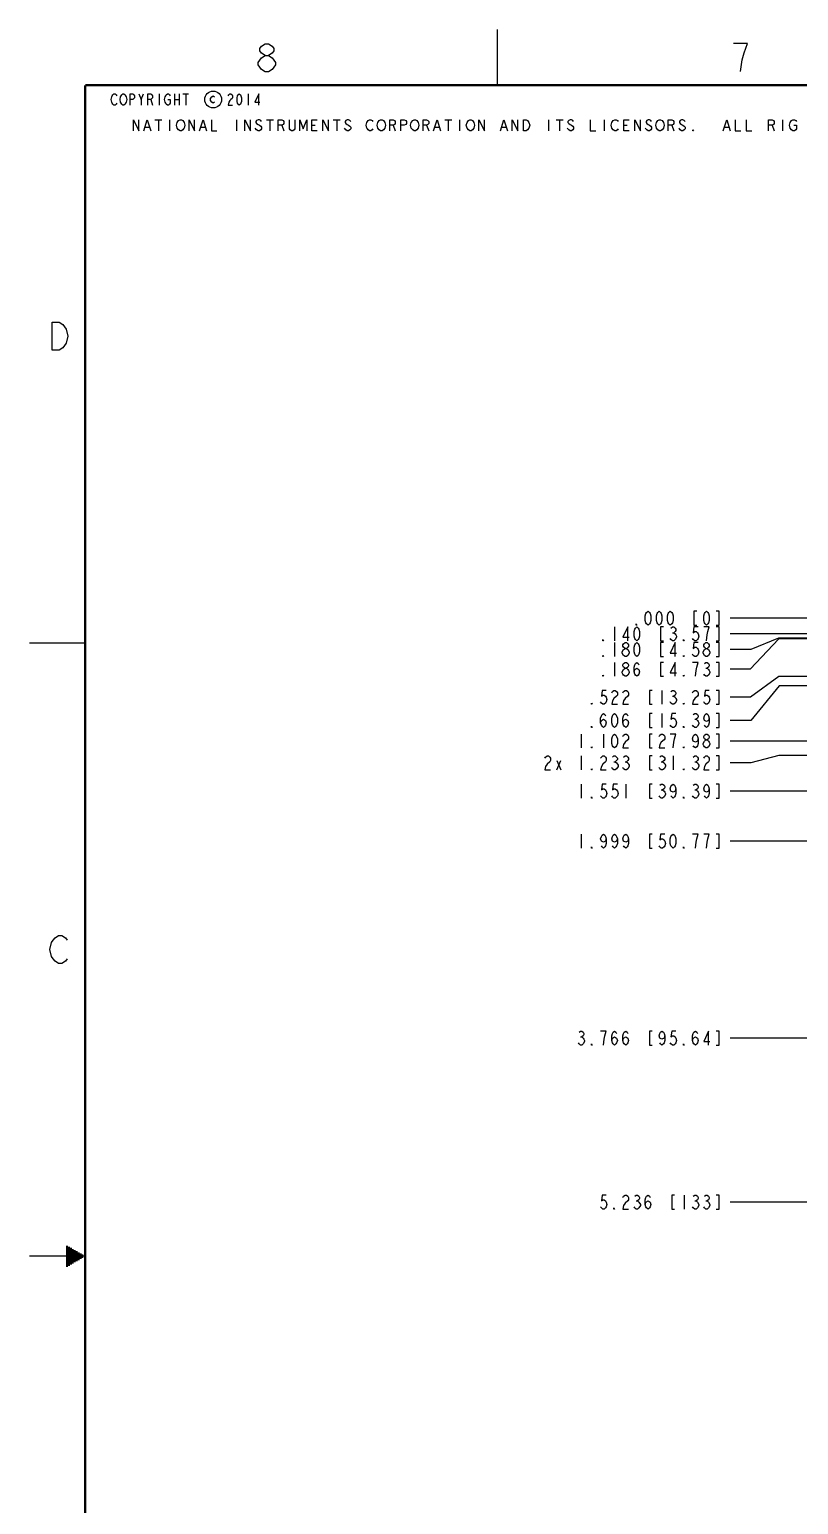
# Model space of a CAD drawing. Header units: inches. Extents: x 0 to 34, y 0 to 22.
# Drawn here: x 0 to 6.9, y 8.77 to 22 of the extents above; entities that cross this region are included whole.
import ezdxf

# ---------------------------------------------------------------- set-up
doc = ezdxf.new("R2010")
doc.units = ezdxf.units.IN
doc.header["$LTSCALE"] = 1.87
doc.header["$MEASUREMENT"] = 0
doc.layers.get('0').update_dxf_attribs({"linetype": 'CONTINUOUS'})
doc.layers.add('DIMENSIONS', color=7, linetype='CONTINUOUS')
doc.styles.get("Standard").update_dxf_attribs({"font": 'txt', "width": 0.8})
doc.dimstyles.new('DIMSTYLE_2', dxfattribs={"dimtxt": 0.125, "dimasz": 0.18, "dimexe": 0.18, "dimexo": 0.0625, "dimgap": 0.09, "dimtad": 0, "dimtih": 1, "dimtoh": 1, "dimdec": 3, "dimzin": 4, "dimdsep": 46, "dimtxsty": 'STANDARD', "dimblk": '_FILLED', "dimblk1": '_FILLED', "dimblk2": '_FILLED', "dimcen": 0.09, "dimadec": 0, "dimazin": 0, "dimtp": 0.001, "dimtm": 0.001, "dimtfac": 1, "dimtdec": 3, "dimtofl": 0, "dimtmove": 0, "dimatfit": 3, "dimldrblk": '_FILLED', "dimfxl": 1, "dimtolj": 1, "dimtzin": 4, "dimarcsym": 0})

# ---------------------------------------------------------------- blocks, each defined once
blk = doc.blocks.new('*D9')
at = {"layer": 'DIMENSIONS', "color": 2, "linetype": 'CONTINUOUS'}
for p, q in [((6.728, 16.115), (6.473, 15.804)), ((7.091, 16.115), (6.728, 16.115)), ((6.473, 15.804), (6.288, 15.804))]:
    blk.add_line(p, q, dxfattribs=at)
blk = doc.blocks.new('_FILLED')
at = {"color": 0, "linetype": 'BYBLOCK'}
blk.add_solid([(0, 0), (-1, 0.174), (-1, -0.174)], dxfattribs=at)
blk = doc.blocks.new('*D10')
at = {"layer": 'DIMENSIONS', "color": 2, "linetype": 'CONTINUOUS'}
blk.add_line((7.219, 16.721), (6.288, 16.721), dxfattribs=at)
blk = doc.blocks.new('*D11')
at = {"layer": 'DIMENSIONS', "color": 2, "linetype": 'CONTINUOUS'}
blk.add_line((7.091, 15.619), (6.288, 15.619), dxfattribs=at)
blk = doc.blocks.new('*D12')
at = {"layer": 'DIMENSIONS', "color": 2, "linetype": 'CONTINUOUS'}
blk.add_line((7.091, 15.17), (6.288, 15.17), dxfattribs=at)
blk = doc.blocks.new('*D13')
at = {"layer": 'DIMENSIONS', "color": 2, "linetype": 'CONTINUOUS'}
blk.add_line((7.091, 14.722), (6.288, 14.722), dxfattribs=at)
blk = doc.blocks.new('*D14')
at = {"layer": 'DIMENSIONS', "color": 2, "linetype": 'CONTINUOUS'}
blk.add_line((7.628, 11.484), (6.288, 11.484), dxfattribs=at)
blk = doc.blocks.new('*D16')
at = {"layer": 'DIMENSIONS', "color": 2, "linetype": 'CONTINUOUS'}
blk.add_line((8.786, 12.955), (6.288, 12.955), dxfattribs=at)
blk = doc.blocks.new('*D18')
at = {"layer": 'DIMENSIONS', "color": 2, "linetype": 'CONTINUOUS'}
blk.add_line((7.941, 16.58), (6.288, 16.58), dxfattribs=at)
blk = doc.blocks.new('*D19')
at = {"layer": 'DIMENSIONS', "color": 2, "linetype": 'CONTINUOUS'}
for p, q in [((6.722, 16.541), (6.473, 16.439)), ((8.628, 16.541), (6.722, 16.541)), ((6.473, 16.439), (6.288, 16.439))]:
    blk.add_line(p, q, dxfattribs=at)
blk = doc.blocks.new('*D20')
at = {"layer": 'DIMENSIONS', "color": 2, "linetype": 'CONTINUOUS'}
for p, q in [((6.725, 16.535), (6.468, 16.262)), ((9.612, 16.535), (6.725, 16.535)), ((6.468, 16.262), (6.288, 16.262))]:
    blk.add_line(p, q, dxfattribs=at)
blk = doc.blocks.new('*D21')
at = {"layer": 'DIMENSIONS', "color": 2, "linetype": 'CONTINUOUS'}
for p, q in [((6.725, 16.199), (6.471, 16.011)), ((9.612, 16.199), (6.725, 16.199)), ((6.471, 16.011), (6.288, 16.011))]:
    blk.add_line(p, q, dxfattribs=at)
blk = doc.blocks.new('*D38')
at = {"layer": 'DIMENSIONS', "color": 2, "linetype": 'CONTINUOUS'}
for p, q in [((6.725, 15.488), (6.473, 15.422)), ((8.819, 15.488), (6.725, 15.488)), ((6.473, 15.422), (6.288, 15.422))]:
    blk.add_line(p, q, dxfattribs=at)

msp = doc.modelspace()

# ---------------------------------------------------------------- linework, layer by layer
at = {"color": 2, "linetype": 'CONTINUOUS'}
for p, q in [((4.2, 21.5), (4.2, 22)), ((1.0025, 21.3719), (1.0225, 21.4219)), ((1.0875, 21.3719), (1.1025, 21.3219)), ((1.1625, 21.4219), (1.1625, 21.3219)), ((1.3025, 21.4219), (1.3025, 21.3219)), ((1.3025, 21.3719), (1.3425, 21.3719)), ((1.3425, 21.4219), (1.3425, 21.3219)), ((1.3775, 21.4219), (1.4275, 21.4219)), ((1.4025, 21.4219), (1.4025, 21.3219)), ((1.9625, 21.4219), (1.9625, 21.3219)), ((1.1259, 21.1911), (1.1884, 21.1911)), ((1.1571, 21.1911), (1.1571, 21.0911)), ((1.2571, 21.1911), (1.2571, 21.0911)), ((1.8571, 21.1911), (1.8571, 21.0911)), ((2.1259, 21.1911), (2.1884, 21.1911)), ((2.1571, 21.1911), (2.1571, 21.0911)), ((2.7259, 21.1911), (2.7884, 21.1911)), ((2.7571, 21.1911), (2.7571, 21.0911)), ((3.7259, 21.1911), (3.7884, 21.1911)), ((3.7571, 21.1911), (3.7571, 21.0911)), ((3.8571, 21.1911), (3.8571, 21.0911)), ((4.6571, 21.1911), (4.6571, 21.0911)), ((4.7259, 21.1911), (4.7884, 21.1911)), ((4.7571, 21.1911), (4.7571, 21.0911)), ((5.1571, 21.1911), (5.1571, 21.0911)), ((6.7571, 21.1911), (6.7571, 21.0911)), ((1.0384, 21.1245), (1.0759, 21.1245)), ((1.5384, 21.1245), (1.5759, 21.1245)), ((2.0384, 21.0995), (2.0259, 21.1161)), ((2.2634, 21.1411), (2.2821, 21.0911)), ((2.5321, 21.1411), (2.5634, 21.1411)), ((2.8384, 21.0995), (2.8259, 21.1161)), ((3.2634, 21.1411), (3.2821, 21.0911)), ((3.5634, 21.1411), (3.5821, 21.0911)), ((3.6384, 21.1245), (3.6759, 21.1245)), ((4.2384, 21.1245), (4.2759, 21.1245)), ((4.8384, 21.0995), (4.8259, 21.1161)), ((5.3321, 21.1411), (5.3634, 21.1411)), ((5.5384, 21.0995), (5.5259, 21.1161)), ((5.7634, 21.1411), (5.7821, 21.0911)), ((6.2384, 21.1245), (6.2759, 21.1245)), ((6.6634, 21.1411), (6.6821, 21.0911)), ((0, 16.5), (0.5, 16.5)), ((0.5, 11), (0, 11)), ((0.3303, 11.09), (0.3441, 11.09)), ((0.3303, 11.08), (0.3614, 11.08)), ((0.3303, 11.07), (0.3788, 11.07)), ((0.3303, 11.06), (0.3961, 11.06)), ((0.3303, 11.05), (0.4134, 11.05)), ((0.3303, 11.04), (0.4307, 11.04)), ((0.3303, 11.03), (0.448, 11.03)), ((0.3303, 11.02), (0.4654, 11.02)), ((0.3303, 11.01), (0.4827, 11.01)), ((0.3303, 10.99), (0.4827, 10.99)), ((0.3303, 10.98), (0.4654, 10.98)), ((0.3303, 10.97), (0.448, 10.97)), ((0.3303, 10.96), (0.4307, 10.96)), ((0.3303, 10.95), (0.4134, 10.95)), ((0.3303, 10.94), (0.3961, 10.94)), ((0.3303, 10.93), (0.3788, 10.93)), ((0.3303, 10.92), (0.3614, 10.92)), ((0.3303, 10.91), (0.3441, 10.91))]:
    msp.add_line(p, q, dxfattribs=at)
for points in [[(2.114, 21.7672), (2.0828, 21.788), (2.0671, 21.8088), (2.0671, 21.8297), (2.0828, 21.8505), (2.114, 21.8713), (2.1453, 21.8713), (2.1765, 21.8505), (2.1921, 21.8297), (2.1921, 21.8088), (2.1765, 21.788), (2.1453, 21.7672)], [(6.3806, 21.6243), (6.3963, 21.7285), (6.4119, 21.791), (6.4275, 21.8326), (6.4431, 21.8743), (6.3181, 21.8743)], [(2.0515, 21.7047), (2.0828, 21.7463), (2.114, 21.7672), (2.1453, 21.7672), (2.1765, 21.7463), (2.1921, 21.7255), (2.2078, 21.7047), (2.2078, 21.6838), (2.1921, 21.663), (2.1765, 21.6422), (2.1453, 21.6213), (2.114, 21.6213)], [(2.114, 21.6213), (2.0828, 21.6422), (2.0671, 21.663), (2.0515, 21.6838), (2.0515, 21.7047)], [(0.7825, 21.3385), (0.7775, 21.3302), (0.7675, 21.3219), (0.7575, 21.3219), (0.7475, 21.3302), (0.7425, 21.3385), (0.7375, 21.3469), (0.7325, 21.3719), (0.7375, 21.3969), (0.7425, 21.4052), (0.7475, 21.4135), (0.7575, 21.4219), (0.7675, 21.4219), (0.7775, 21.4135), (0.7825, 21.4052)], [(0.8625, 21.3385), (0.8575, 21.3302), (0.8475, 21.3219), (0.8375, 21.3219), (0.8275, 21.3302), (0.8225, 21.3385), (0.8175, 21.3469), (0.8125, 21.3719), (0.8175, 21.3969), (0.8225, 21.4052), (0.8275, 21.4135), (0.8375, 21.4219), (0.8475, 21.4219), (0.8575, 21.4135), (0.8625, 21.4052), (0.8675, 21.3969), (0.8725, 21.3719), (0.8675, 21.3469), (0.8625, 21.3385)], [(0.9025, 21.3219), (0.9025, 21.4219), (0.9275, 21.4219), (0.9375, 21.4135), (0.9425, 21.4052), (0.9425, 21.3885), (0.9375, 21.3802), (0.9275, 21.3719), (0.9025, 21.3719)], [(0.9825, 21.4219), (1.0025, 21.3719), (1.0025, 21.3219)], [(1.0625, 21.3219), (1.0625, 21.4219), (1.0875, 21.4219), (1.0975, 21.4135), (1.1025, 21.4052), (1.1025, 21.3885), (1.0975, 21.3802), (1.0875, 21.3719), (1.0625, 21.3719)], [(1.2425, 21.3719), (1.2625, 21.3719), (1.2625, 21.3385), (1.2575, 21.3302), (1.2475, 21.3219), (1.2375, 21.3219), (1.2275, 21.3302), (1.2225, 21.3385), (1.2175, 21.3469), (1.2125, 21.3719), (1.2175, 21.3969), (1.2225, 21.4052), (1.2275, 21.4135), (1.2375, 21.4219), (1.2475, 21.4219), (1.2575, 21.4135), (1.2625, 21.4052)], [(1.6615, 21.3472), (1.649, 21.3388), (1.6365, 21.3472), (1.624, 21.3638), (1.624, 21.3805), (1.6365, 21.3972), (1.649, 21.4055), (1.6615, 21.3972)], [(1.7825, 21.4052), (1.7875, 21.4135), (1.7975, 21.4219), (1.8075, 21.4219), (1.8175, 21.4135), (1.8225, 21.4052), (1.8225, 21.3885), (1.8175, 21.3802), (1.8075, 21.3719), (1.7975, 21.3635), (1.7875, 21.3469), (1.7825, 21.3219), (1.8225, 21.3219)], [(1.8825, 21.3219), (1.8725, 21.3302), (1.8675, 21.3385), (1.8625, 21.3552), (1.8625, 21.3885), (1.8675, 21.4052), (1.8725, 21.4135), (1.8825, 21.4219), (1.8925, 21.4135), (1.8975, 21.4052), (1.9025, 21.3885), (1.9025, 21.3552), (1.8975, 21.3385), (1.8925, 21.3302), (1.8825, 21.3219)], [(2.0575, 21.3219), (2.0575, 21.4219), (2.0225, 21.3469), (2.0675, 21.3469)], [(0.9321, 21.0911), (0.9321, 21.1911), (0.9821, 21.0911), (0.9821, 21.1911)], [(1.0259, 21.0911), (1.0571, 21.1911), (1.0884, 21.0911)], [(1.3384, 21.0995), (1.3259, 21.1161), (1.3196, 21.1411), (1.3259, 21.1661)], [(1.3259, 21.1661), (1.3384, 21.1828), (1.3509, 21.1911), (1.3634, 21.1911), (1.3759, 21.1828), (1.3821, 21.1745), (1.3884, 21.1661), (1.3946, 21.1411), (1.3884, 21.1161), (1.3821, 21.1078)], [(1.4321, 21.0911), (1.4321, 21.1911), (1.4821, 21.0911), (1.4821, 21.1911)], [(1.5259, 21.0911), (1.5571, 21.1911), (1.5884, 21.0911)], [(1.6321, 21.1911), (1.6321, 21.0911), (1.6821, 21.0911)], [(1.9321, 21.0911), (1.9321, 21.1911), (1.9821, 21.0911), (1.9821, 21.1911)], [(2.0821, 21.1745), (2.0759, 21.1828), (2.0634, 21.1911), (2.0509, 21.1911), (2.0384, 21.1828), (2.0321, 21.1745), (2.0321, 21.1661), (2.0384, 21.1578), (2.0509, 21.1495), (2.0634, 21.1411), (2.0759, 21.1328), (2.0821, 21.1245), (2.0821, 21.1078), (2.0759, 21.0995), (2.0634, 21.0911), (2.0509, 21.0911), (2.0384, 21.0995)], [(2.2321, 21.0911), (2.2321, 21.1911), (2.2634, 21.1911), (2.2759, 21.1828), (2.2821, 21.1745), (2.2821, 21.1578), (2.2759, 21.1495), (2.2634, 21.1411), (2.2321, 21.1411)], [(2.3821, 21.1911), (2.3821, 21.1078), (2.3759, 21.0995), (2.3634, 21.0911), (2.3509, 21.0911), (2.3384, 21.0995), (2.3321, 21.1078), (2.3321, 21.1911)], [(2.4259, 21.0911), (2.4259, 21.1911), (2.4571, 21.1078), (2.4884, 21.1911), (2.4884, 21.0911)], [(2.5821, 21.0911), (2.5321, 21.0911), (2.5321, 21.1911), (2.5821, 21.1911)], [(2.6321, 21.0911), (2.6321, 21.1911), (2.6821, 21.0911), (2.6821, 21.1911)], [(2.8821, 21.1745), (2.8759, 21.1828), (2.8634, 21.1911), (2.8509, 21.1911), (2.8384, 21.1828), (2.8321, 21.1745), (2.8321, 21.1661), (2.8384, 21.1578), (2.8509, 21.1495), (2.8634, 21.1411), (2.8759, 21.1328), (2.8821, 21.1245), (2.8821, 21.1078), (2.8759, 21.0995), (2.8634, 21.0911), (2.8509, 21.0911), (2.8384, 21.0995)], [(3.0821, 21.1078), (3.0759, 21.0995), (3.0634, 21.0911), (3.0509, 21.0911), (3.0384, 21.0995), (3.0321, 21.1078), (3.0259, 21.1161), (3.0196, 21.1411), (3.0259, 21.1661)], [(3.0259, 21.1661), (3.0384, 21.1828), (3.0509, 21.1911), (3.0634, 21.1911), (3.0759, 21.1828), (3.0821, 21.1745)], [(3.1384, 21.0995), (3.1259, 21.1161), (3.1196, 21.1411), (3.1259, 21.1661)], [(3.1259, 21.1661), (3.1384, 21.1828), (3.1509, 21.1911), (3.1634, 21.1911), (3.1759, 21.1828), (3.1821, 21.1745), (3.1884, 21.1661), (3.1946, 21.1411), (3.1884, 21.1161), (3.1759, 21.0995)], [(3.2321, 21.0911), (3.2321, 21.1911), (3.2634, 21.1911), (3.2759, 21.1828), (3.2821, 21.1745), (3.2821, 21.1578), (3.2759, 21.1495), (3.2634, 21.1411), (3.2321, 21.1411)], [(3.3321, 21.0911), (3.3321, 21.1911), (3.3634, 21.1911), (3.3759, 21.1828), (3.3821, 21.1745), (3.3821, 21.1578), (3.3759, 21.1495), (3.3634, 21.1411), (3.3321, 21.1411)], [(3.4384, 21.0995), (3.4259, 21.1161), (3.4196, 21.1411), (3.4259, 21.1661)], [(3.4259, 21.1661), (3.4384, 21.1828), (3.4509, 21.1911), (3.4634, 21.1911), (3.4759, 21.1828), (3.4821, 21.1745), (3.4884, 21.1661), (3.4946, 21.1411), (3.4884, 21.1161)], [(3.5321, 21.0911), (3.5321, 21.1911), (3.5634, 21.1911), (3.5759, 21.1828), (3.5821, 21.1745), (3.5821, 21.1578), (3.5759, 21.1495), (3.5634, 21.1411), (3.5321, 21.1411)], [(3.6259, 21.0911), (3.6571, 21.1911), (3.6884, 21.0911)], [(3.9384, 21.0995), (3.9259, 21.1161), (3.9196, 21.1411), (3.9259, 21.1661)], [(3.9259, 21.1661), (3.9384, 21.1828), (3.9509, 21.1911), (3.9634, 21.1911), (3.9759, 21.1828), (3.9821, 21.1745), (3.9884, 21.1661), (3.9946, 21.1411), (3.9884, 21.1161), (3.9759, 21.0995)], [(4.0321, 21.0911), (4.0321, 21.1911), (4.0821, 21.0911), (4.0821, 21.1911)], [(4.2259, 21.0911), (4.2571, 21.1911), (4.2884, 21.0911)], [(4.3321, 21.0911), (4.3321, 21.1911), (4.3821, 21.0911), (4.3821, 21.1911)], [(4.4821, 21.1161), (4.4696, 21.0995), (4.4571, 21.0911), (4.4321, 21.0911), (4.4321, 21.1911)], [(4.4321, 21.1911), (4.4571, 21.1911), (4.4696, 21.1828), (4.4759, 21.1745), (4.4821, 21.1661), (4.4884, 21.1411), (4.4821, 21.1161)], [(4.8821, 21.1745), (4.8759, 21.1828), (4.8634, 21.1911), (4.8509, 21.1911), (4.8384, 21.1828), (4.8321, 21.1745), (4.8321, 21.1661), (4.8384, 21.1578), (4.8509, 21.1495), (4.8634, 21.1411), (4.8759, 21.1328), (4.8821, 21.1245), (4.8821, 21.1078), (4.8759, 21.0995), (4.8634, 21.0911), (4.8509, 21.0911), (4.8384, 21.0995)], [(5.0321, 21.1911), (5.0321, 21.0911), (5.0821, 21.0911)], [(5.2384, 21.0995), (5.2259, 21.1161), (5.2196, 21.1411), (5.2259, 21.1661)], [(5.2259, 21.1661), (5.2384, 21.1828), (5.2509, 21.1911), (5.2634, 21.1911), (5.2759, 21.1828), (5.2821, 21.1745)], [(5.3821, 21.0911), (5.3321, 21.0911), (5.3321, 21.1911), (5.3821, 21.1911)], [(5.4321, 21.0911), (5.4321, 21.1911), (5.4821, 21.0911), (5.4821, 21.1911)], [(5.5821, 21.1745), (5.5759, 21.1828), (5.5634, 21.1911), (5.5509, 21.1911), (5.5384, 21.1828), (5.5321, 21.1745), (5.5321, 21.1661), (5.5384, 21.1578), (5.5509, 21.1495), (5.5634, 21.1411), (5.5759, 21.1328), (5.5821, 21.1245), (5.5821, 21.1078), (5.5759, 21.0995), (5.5634, 21.0911), (5.5509, 21.0911), (5.5384, 21.0995)], [(5.6384, 21.0995), (5.6259, 21.1161), (5.6196, 21.1411), (5.6259, 21.1661)], [(5.6259, 21.1661), (5.6384, 21.1828), (5.6509, 21.1911), (5.6634, 21.1911), (5.6759, 21.1828), (5.6821, 21.1745), (5.6884, 21.1661), (5.6946, 21.1411), (5.6884, 21.1161), (5.6759, 21.0995)], [(5.7321, 21.0911), (5.7321, 21.1911), (5.7634, 21.1911), (5.7759, 21.1828), (5.7821, 21.1745), (5.7821, 21.1578), (5.7759, 21.1495), (5.7634, 21.1411), (5.7321, 21.1411)], [(5.8821, 21.1745), (5.8759, 21.1828), (5.8634, 21.1911), (5.8509, 21.1911), (5.8384, 21.1828), (5.8321, 21.1745), (5.8321, 21.1661), (5.8384, 21.1578), (5.8509, 21.1495), (5.8634, 21.1411), (5.8759, 21.1328), (5.8821, 21.1245), (5.8821, 21.1078), (5.8759, 21.0995), (5.8634, 21.0911), (5.8509, 21.0911), (5.8384, 21.0995), (5.8321, 21.1078), (5.8259, 21.1161)], [(6.2259, 21.0911), (6.2571, 21.1911), (6.2884, 21.0911)], [(6.3321, 21.1911), (6.3321, 21.0911), (6.3821, 21.0911)], [(6.4321, 21.1911), (6.4321, 21.0911), (6.4821, 21.0911)], [(6.6321, 21.0911), (6.6321, 21.1911), (6.6634, 21.1911), (6.6759, 21.1828), (6.6821, 21.1745), (6.6821, 21.1578), (6.6759, 21.1495), (6.6634, 21.1411), (6.6321, 21.1411)], [(6.8384, 21.0995), (6.8259, 21.1161), (6.8196, 21.1411), (6.8259, 21.1661)], [(6.8259, 21.1661), (6.8384, 21.1828), (6.8509, 21.1911), (6.8634, 21.1911), (6.8759, 21.1828), (6.8821, 21.1745)], [(1.3821, 21.1078), (1.3759, 21.0995), (1.3634, 21.0911), (1.3509, 21.0911), (1.3384, 21.0995)], [(3.1759, 21.0995), (3.1634, 21.0911), (3.1509, 21.0911), (3.1384, 21.0995)], [(3.4884, 21.1161), (3.4759, 21.0995), (3.4634, 21.0911), (3.4509, 21.0911), (3.4384, 21.0995)], [(3.9759, 21.0995), (3.9634, 21.0911), (3.9509, 21.0911), (3.9384, 21.0995)], [(5.2821, 21.1078), (5.2759, 21.0995), (5.2634, 21.0911), (5.2509, 21.0911), (5.2384, 21.0995)], [(5.6759, 21.0995), (5.6634, 21.0911), (5.6509, 21.0911), (5.6384, 21.0995)], [(5.9571, 21.0911), (5.9509, 21.0911), (5.9509, 21.0995), (5.9571, 21.0911)], [(6.8571, 21.1411), (6.8821, 21.1411), (6.8821, 21.1078), (6.8759, 21.0995), (6.8634, 21.0911), (6.8509, 21.0911), (6.8384, 21.0995)], [(0.2987, 19.3542), (0.3299, 19.3125), (0.3456, 19.25), (0.3299, 19.1875), (0.3143, 19.1667), (0.2987, 19.1458), (0.2674, 19.125), (0.2049, 19.125), (0.2049, 19.375)], [(0.2049, 19.375), (0.2674, 19.375), (0.2987, 19.3542)], [(0.3383, 13.6663), (0.3227, 13.6455), (0.2915, 13.6246), (0.2602, 13.6246), (0.229, 13.6455), (0.2133, 13.6663), (0.1977, 13.6871), (0.1821, 13.7496), (0.1977, 13.8121), (0.2133, 13.833), (0.229, 13.8538), (0.2602, 13.8746), (0.2915, 13.8746), (0.3227, 13.8538), (0.3383, 13.833)]]:
    msp.add_lwpolyline(points, dxfattribs=at)
at = {"color": 7, "linetype": 'CONTINUOUS', "const_width": 0.02}
for points in [[(0.5, 21.5), (0.5, 0.5)], [(33.5, 21.5), (0.5, 21.5)]]:
    msp.add_lwpolyline(points, dxfattribs=at)
at = {"color": 2, "linetype": 'CONTINUOUS'}
msp.add_circle((1.6484, 21.3727), 0.0754, dxfattribs=at)
at = {"layer": 'DIMENSIONS', "color": 2, "linetype": 'CONTINUOUS'}
for p, q in [((5.2501, 16.6428), (5.2501, 16.5178)), ((5.7688, 16.5907), (5.7813, 16.5907)), ((5.2501, 16.5013), (5.2501, 16.3763)), ((5.2501, 16.3242), (5.2501, 16.1992)), ((5.3438, 16.3763), (5.3313, 16.3867)), ((6.0688, 16.3763), (6.0563, 16.3867)), ((6.0688, 16.2721), (6.0813, 16.2721)), ((5.6751, 16.0734), (5.6751, 15.9484)), ((5.7688, 16.0213), (5.7813, 16.0213)), ((5.6751, 15.8668), (5.6751, 15.7418)), ((5.9688, 15.8147), (5.9813, 15.8147)), ((4.9501, 15.6815), (4.9501, 15.5565)), ((5.1501, 15.6815), (5.1501, 15.5565)), ((4.9501, 15.4848), (4.9501, 15.3598)), ((5.7751, 15.4848), (5.7751, 15.3598)), ((4.7313, 15.3598), (4.7688, 15.4432)), ((4.7313, 15.4432), (4.7688, 15.3598)), ((5.2438, 15.4327), (5.2563, 15.4327)), ((5.3438, 15.4327), (5.3563, 15.4327)), ((5.6688, 15.4327), (5.6813, 15.4327)), ((5.9688, 15.4327), (5.9813, 15.4327)), ((4.9501, 15.2325), (4.9501, 15.1075)), ((5.3501, 15.2325), (5.3501, 15.1075)), ((5.6688, 15.1804), (5.6813, 15.1804)), ((5.9688, 15.1804), (5.9813, 15.1804)), ((4.9501, 14.7845), (4.9501, 14.6595)), ((4.9438, 12.9656), (4.9563, 12.9656)), ((5.8751, 11.5469), (5.8751, 11.4219)), ((5.4438, 11.4948), (5.4563, 11.4948)), ((5.9688, 11.4948), (5.9813, 11.4948)), ((6.0688, 11.4948), (6.0813, 11.4948))]:
    msp.add_line(p, q, dxfattribs=at)
for points in [[(5.4501, 16.6582), (5.4438, 16.6582), (5.4438, 16.6686), (5.4501, 16.6582)], [(5.5501, 16.6582), (5.5376, 16.6686), (5.5313, 16.679), (5.5251, 16.6998), (5.5251, 16.7415), (5.5313, 16.7623), (5.5376, 16.7728), (5.5501, 16.7832), (5.5626, 16.7728), (5.5688, 16.7623), (5.5751, 16.7415), (5.5751, 16.6998), (5.5688, 16.679), (5.5626, 16.6686), (5.5501, 16.6582)], [(5.6501, 16.6582), (5.6376, 16.6686), (5.6313, 16.679), (5.6251, 16.6998), (5.6251, 16.7415), (5.6313, 16.7623), (5.6376, 16.7728), (5.6501, 16.7832), (5.6626, 16.7728), (5.6688, 16.7623), (5.6751, 16.7415), (5.6751, 16.6998), (5.6688, 16.679), (5.6626, 16.6686), (5.6501, 16.6582)], [(5.7501, 16.6582), (5.7376, 16.6686), (5.7313, 16.679), (5.7251, 16.6998), (5.7251, 16.7415), (5.7313, 16.7623), (5.7376, 16.7728), (5.7501, 16.7832), (5.7626, 16.7728), (5.7688, 16.7623), (5.7751, 16.7415), (5.7751, 16.6998), (5.7688, 16.679), (5.7626, 16.6686), (5.7501, 16.6582)], [(5.9876, 16.7832), (5.9626, 16.7832), (5.9626, 16.6582), (5.9876, 16.6582)], [(6.0751, 16.6582), (6.0626, 16.6686), (6.0563, 16.679), (6.0501, 16.6998), (6.0501, 16.7415), (6.0563, 16.7623), (6.0626, 16.7728), (6.0751, 16.7832), (6.0876, 16.7728), (6.0938, 16.7623), (6.1001, 16.7415), (6.1001, 16.6998), (6.0938, 16.679), (6.0876, 16.6686), (6.0751, 16.6582)], [(6.1626, 16.6582), (6.1876, 16.6582), (6.1876, 16.7832), (6.1626, 16.7832)], [(5.3688, 16.5178), (5.3688, 16.6428), (5.3251, 16.549), (5.3813, 16.549)], [(5.4501, 16.5178), (5.4376, 16.5282), (5.4313, 16.5386), (5.4251, 16.5595), (5.4251, 16.6011), (5.4313, 16.6219), (5.4376, 16.6324), (5.4501, 16.6428), (5.4626, 16.6324), (5.4688, 16.6219), (5.4751, 16.6011), (5.4751, 16.5595), (5.4688, 16.5386), (5.4626, 16.5282), (5.4501, 16.5178)], [(5.6876, 16.6428), (5.6626, 16.6428), (5.6626, 16.5178), (5.6876, 16.5178)], [(5.7938, 16.5282), (5.7813, 16.5178), (5.7688, 16.5178), (5.7563, 16.5282), (5.7501, 16.5386)], [(5.7563, 16.6324), (5.7688, 16.6428), (5.7813, 16.6428), (5.7938, 16.6324), (5.8001, 16.6219), (5.8001, 16.6115), (5.7938, 16.6011), (5.7813, 16.5907), (5.7938, 16.5803), (5.8001, 16.5699), (5.8063, 16.5595), (5.8063, 16.549), (5.7938, 16.5282)], [(6.0001, 16.6428), (5.9626, 16.6428), (5.9563, 16.5907), (5.9688, 16.6011), (5.9813, 16.6011), (5.9938, 16.5907), (6.0001, 16.5803), (6.0063, 16.5595), (6.0001, 16.5386), (5.9938, 16.5282), (5.9813, 16.5178), (5.9688, 16.5178), (5.9563, 16.5282), (5.9501, 16.5386)], [(6.0751, 16.5178), (6.0813, 16.5699), (6.0876, 16.6011), (6.0938, 16.6219), (6.1001, 16.6428), (6.0501, 16.6428)], [(6.1626, 16.5178), (6.1876, 16.5178), (6.1876, 16.6428), (6.1626, 16.6428)], [(5.1501, 16.5178), (5.1438, 16.5178), (5.1438, 16.5282), (5.1501, 16.5178)], [(5.3188, 16.418), (5.3313, 16.4388), (5.3438, 16.4492), (5.3563, 16.4492), (5.3688, 16.4388)], [(5.3313, 16.3867), (5.3188, 16.4076), (5.3188, 16.418)], [(5.3438, 16.4492), (5.3313, 16.4596), (5.3251, 16.4701), (5.3251, 16.4805), (5.3313, 16.4909), (5.3438, 16.5013), (5.3563, 16.5013), (5.3688, 16.4909), (5.3751, 16.4805), (5.3751, 16.4701), (5.3688, 16.4596), (5.3563, 16.4492)], [(5.3813, 16.4076), (5.3688, 16.3867), (5.3563, 16.3763), (5.3438, 16.3763)], [(5.3688, 16.4388), (5.3813, 16.418), (5.3813, 16.4076)], [(5.4501, 16.3763), (5.4376, 16.3867), (5.4313, 16.3971), (5.4251, 16.418), (5.4251, 16.4596), (5.4313, 16.4805), (5.4376, 16.4909), (5.4501, 16.5013), (5.4626, 16.4909), (5.4688, 16.4805), (5.4751, 16.4596), (5.4751, 16.418), (5.4688, 16.3971), (5.4626, 16.3867), (5.4501, 16.3763)], [(5.6876, 16.5013), (5.6626, 16.5013), (5.6626, 16.3763), (5.6876, 16.3763)], [(5.7938, 16.3763), (5.7938, 16.5013), (5.7501, 16.4076), (5.8063, 16.4076)], [(5.8751, 16.5178), (5.8688, 16.5178), (5.8688, 16.5282), (5.8751, 16.5178)], [(6.0001, 16.5013), (5.9626, 16.5013), (5.9563, 16.4492), (5.9688, 16.4596), (5.9813, 16.4596), (5.9938, 16.4492), (6.0001, 16.4388), (6.0063, 16.418), (6.0001, 16.3971), (5.9938, 16.3867), (5.9813, 16.3763), (5.9688, 16.3763), (5.9563, 16.3867), (5.9501, 16.3971)], [(6.0438, 16.418), (6.0563, 16.4388), (6.0688, 16.4492), (6.0813, 16.4492), (6.0938, 16.4388)], [(6.0563, 16.3867), (6.0438, 16.4076), (6.0438, 16.418)], [(6.0688, 16.4492), (6.0563, 16.4596), (6.0501, 16.4701), (6.0501, 16.4805), (6.0563, 16.4909), (6.0688, 16.5013), (6.0813, 16.5013), (6.0938, 16.4909), (6.1001, 16.4805), (6.1001, 16.4701), (6.0938, 16.4596), (6.0813, 16.4492)], [(6.1063, 16.4076), (6.0938, 16.3867), (6.0813, 16.3763), (6.0688, 16.3763)], [(6.0938, 16.4388), (6.1063, 16.418), (6.1063, 16.4076)], [(6.1626, 16.3763), (6.1876, 16.3763), (6.1876, 16.5013), (6.1626, 16.5013)], [(5.1501, 16.3763), (5.1438, 16.3763), (5.1438, 16.3867), (5.1501, 16.3763)], [(5.3188, 16.2409), (5.3313, 16.2617), (5.3438, 16.2721), (5.3563, 16.2721), (5.3688, 16.2617), (5.3751, 16.2513), (5.3813, 16.2409), (5.3813, 16.2305), (5.3688, 16.2096)], [(5.3438, 16.2721), (5.3313, 16.2826), (5.3251, 16.293), (5.3251, 16.3034), (5.3313, 16.3138), (5.3438, 16.3242), (5.3563, 16.3242), (5.3688, 16.3138), (5.3751, 16.3034), (5.3751, 16.293), (5.3688, 16.2826), (5.3563, 16.2721)], [(5.4251, 16.2409), (5.4313, 16.2617), (5.4501, 16.2721), (5.4688, 16.2617), (5.4751, 16.2409), (5.4688, 16.2201), (5.4626, 16.2096), (5.4501, 16.1992), (5.4376, 16.2096), (5.4313, 16.2201), (5.4251, 16.2409), (5.4251, 16.2826), (5.4313, 16.3034), (5.4376, 16.3138), (5.4501, 16.3242), (5.4626, 16.3138), (5.4688, 16.3034)], [(5.6876, 16.3242), (5.6626, 16.3242), (5.6626, 16.1992), (5.6876, 16.1992)], [(5.7938, 16.1992), (5.7938, 16.3242), (5.7501, 16.2305), (5.8063, 16.2305)], [(5.8751, 16.3763), (5.8688, 16.3763), (5.8688, 16.3867), (5.8751, 16.3763)], [(5.9751, 16.1992), (5.9813, 16.2513), (5.9876, 16.2826), (5.9938, 16.3034), (6.0001, 16.3242), (5.9501, 16.3242)], [(6.0563, 16.3138), (6.0688, 16.3242), (6.0813, 16.3242), (6.0938, 16.3138), (6.1001, 16.3034), (6.1001, 16.293), (6.0938, 16.2826), (6.0813, 16.2721), (6.0938, 16.2617), (6.1001, 16.2513), (6.1063, 16.2409), (6.1063, 16.2305), (6.0938, 16.2096)], [(6.1626, 16.1992), (6.1876, 16.1992), (6.1876, 16.3242), (6.1626, 16.3242)], [(5.1501, 16.1992), (5.1438, 16.1992), (5.1438, 16.2096), (5.1501, 16.1992)], [(5.3438, 16.1992), (5.3313, 16.2096), (5.3251, 16.2201), (5.3188, 16.2305), (5.3188, 16.2409)], [(5.3688, 16.2096), (5.3563, 16.1992), (5.3438, 16.1992)], [(5.8751, 16.1992), (5.8688, 16.1992), (5.8688, 16.2096), (5.8751, 16.1992)], [(6.0938, 16.2096), (6.0813, 16.1992), (6.0688, 16.1992), (6.0563, 16.2096), (6.0501, 16.2201)], [(5.1751, 16.0734), (5.1376, 16.0734), (5.1313, 16.0213), (5.1438, 16.0317), (5.1563, 16.0317), (5.1688, 16.0213), (5.1751, 16.0109), (5.1813, 15.99), (5.1751, 15.9692), (5.1688, 15.9588), (5.1563, 15.9484), (5.1438, 15.9484), (5.1313, 15.9588), (5.1251, 15.9692)], [(5.2251, 16.0525), (5.2313, 16.0629), (5.2438, 16.0734), (5.2563, 16.0734), (5.2688, 16.0629), (5.2751, 16.0525), (5.2751, 16.0317), (5.2688, 16.0213)], [(5.2688, 16.0213), (5.2438, 16.0004), (5.2313, 15.9796), (5.2251, 15.9484), (5.2751, 15.9484)], [(5.3251, 16.0525), (5.3313, 16.0629), (5.3438, 16.0734), (5.3563, 16.0734), (5.3688, 16.0629), (5.3751, 16.0525), (5.3751, 16.0317), (5.3688, 16.0213)], [(5.3688, 16.0213), (5.3438, 16.0004), (5.3313, 15.9796), (5.3251, 15.9484), (5.3751, 15.9484)], [(5.5876, 16.0734), (5.5626, 16.0734), (5.5626, 15.9484), (5.5876, 15.9484)], [(5.7563, 16.0629), (5.7688, 16.0734), (5.7813, 16.0734), (5.7938, 16.0629), (5.8001, 16.0525), (5.8001, 16.0421), (5.7938, 16.0317), (5.7813, 16.0213), (5.7938, 16.0109), (5.8001, 16.0004), (5.8063, 15.99), (5.8063, 15.9796), (5.7938, 15.9588)], [(5.9501, 16.0525), (5.9563, 16.0629), (5.9688, 16.0734), (5.9813, 16.0734), (5.9938, 16.0629), (6.0001, 16.0525), (6.0001, 16.0317), (5.9938, 16.0213)], [(5.9938, 16.0213), (5.9688, 16.0004), (5.9563, 15.9796), (5.9501, 15.9484), (6.0001, 15.9484)], [(6.1001, 16.0734), (6.0626, 16.0734), (6.0563, 16.0213), (6.0688, 16.0317), (6.0813, 16.0317), (6.0938, 16.0213), (6.1001, 16.0109), (6.1063, 15.99), (6.1001, 15.9692), (6.0938, 15.9588), (6.0813, 15.9484), (6.0688, 15.9484), (6.0563, 15.9588), (6.0501, 15.9692)], [(6.1626, 15.9484), (6.1876, 15.9484), (6.1876, 16.0734), (6.1626, 16.0734)], [(5.0501, 15.9484), (5.0438, 15.9484), (5.0438, 15.9588), (5.0501, 15.9484)], [(5.7938, 15.9588), (5.7813, 15.9484), (5.7688, 15.9484), (5.7563, 15.9588), (5.7501, 15.9692)], [(5.8751, 15.9484), (5.8688, 15.9484), (5.8688, 15.9588), (5.8751, 15.9484)], [(5.0501, 15.7418), (5.0438, 15.7418), (5.0438, 15.7522), (5.0501, 15.7418)], [(5.1251, 15.7834), (5.1313, 15.8043), (5.1501, 15.8147), (5.1688, 15.8043), (5.1751, 15.7834), (5.1688, 15.7626), (5.1626, 15.7522), (5.1501, 15.7418), (5.1376, 15.7522), (5.1313, 15.7626), (5.1251, 15.7834), (5.1251, 15.8251), (5.1313, 15.8459), (5.1376, 15.8564), (5.1501, 15.8668), (5.1626, 15.8564), (5.1688, 15.8459)], [(5.2501, 15.7418), (5.2376, 15.7522), (5.2313, 15.7626), (5.2251, 15.7834), (5.2251, 15.8251), (5.2313, 15.8459), (5.2376, 15.8564), (5.2501, 15.8668), (5.2626, 15.8564), (5.2688, 15.8459), (5.2751, 15.8251), (5.2751, 15.7834), (5.2688, 15.7626), (5.2626, 15.7522), (5.2501, 15.7418)], [(5.3251, 15.7834), (5.3313, 15.8043), (5.3501, 15.8147), (5.3688, 15.8043), (5.3751, 15.7834), (5.3688, 15.7626), (5.3626, 15.7522), (5.3501, 15.7418), (5.3376, 15.7522), (5.3313, 15.7626), (5.3251, 15.7834), (5.3251, 15.8251), (5.3313, 15.8459), (5.3376, 15.8564), (5.3501, 15.8668), (5.3626, 15.8564), (5.3688, 15.8459)], [(5.5876, 15.8668), (5.5626, 15.8668), (5.5626, 15.7418), (5.5876, 15.7418)], [(5.8001, 15.8668), (5.7626, 15.8668), (5.7563, 15.8147), (5.7688, 15.8251), (5.7813, 15.8251), (5.7938, 15.8147), (5.8001, 15.8043), (5.8063, 15.7834), (5.8001, 15.7626), (5.7938, 15.7522), (5.7813, 15.7418), (5.7688, 15.7418), (5.7563, 15.7522), (5.7501, 15.7626)], [(5.8751, 15.7418), (5.8688, 15.7418), (5.8688, 15.7522), (5.8751, 15.7418)], [(6.0063, 15.773), (5.9938, 15.7522), (5.9813, 15.7418), (5.9688, 15.7418), (5.9563, 15.7522), (5.9501, 15.7626)], [(5.9563, 15.8564), (5.9688, 15.8668), (5.9813, 15.8668), (5.9938, 15.8564), (6.0001, 15.8459), (6.0001, 15.8355), (5.9938, 15.8251), (5.9813, 15.8147), (5.9938, 15.8043), (6.0001, 15.7939), (6.0063, 15.7834), (6.0063, 15.773)], [(6.1001, 15.8251), (6.0938, 15.8043), (6.0751, 15.7939), (6.0563, 15.8043), (6.0501, 15.8251), (6.0563, 15.8459), (6.0626, 15.8564), (6.0751, 15.8668), (6.0876, 15.8564), (6.0938, 15.8459), (6.1001, 15.8251), (6.1001, 15.7834), (6.0938, 15.7626), (6.0876, 15.7522), (6.0751, 15.7418), (6.0626, 15.7522), (6.0563, 15.7626)], [(6.1626, 15.7418), (6.1876, 15.7418), (6.1876, 15.8668), (6.1626, 15.8668)], [(5.2501, 15.5565), (5.2376, 15.5669), (5.2313, 15.5773), (5.2251, 15.5982), (5.2251, 15.6398), (5.2313, 15.6607), (5.2376, 15.6711), (5.2501, 15.6815), (5.2626, 15.6711), (5.2688, 15.6607), (5.2751, 15.6398), (5.2751, 15.5982), (5.2688, 15.5773), (5.2626, 15.5669), (5.2501, 15.5565)], [(5.3251, 15.6607), (5.3313, 15.6711), (5.3438, 15.6815), (5.3563, 15.6815), (5.3688, 15.6711), (5.3751, 15.6607), (5.3751, 15.6398), (5.3688, 15.6294)], [(5.3688, 15.6294), (5.3438, 15.6086), (5.3313, 15.5877), (5.3251, 15.5565), (5.3751, 15.5565)], [(5.5876, 15.6815), (5.5626, 15.6815), (5.5626, 15.5565), (5.5876, 15.5565)], [(5.6501, 15.6607), (5.6563, 15.6711), (5.6688, 15.6815), (5.6813, 15.6815), (5.6938, 15.6711), (5.7001, 15.6607), (5.7001, 15.6398), (5.6938, 15.6294)], [(5.6938, 15.6294), (5.6688, 15.6086), (5.6563, 15.5877), (5.6501, 15.5565), (5.7001, 15.5565)], [(5.7751, 15.5565), (5.7813, 15.6086), (5.7876, 15.6398), (5.7938, 15.6607), (5.8001, 15.6815), (5.7501, 15.6815)], [(6.0001, 15.6398), (5.9938, 15.619), (5.9751, 15.6086), (5.9563, 15.619), (5.9501, 15.6398), (5.9563, 15.6607), (5.9626, 15.6711), (5.9751, 15.6815), (5.9876, 15.6711), (5.9938, 15.6607), (6.0001, 15.6398), (6.0001, 15.5982), (5.9938, 15.5773), (5.9876, 15.5669), (5.9751, 15.5565), (5.9626, 15.5669), (5.9563, 15.5773)], [(6.0438, 15.5982), (6.0563, 15.619), (6.0688, 15.6294), (6.0813, 15.6294), (6.0938, 15.619), (6.1001, 15.6086), (6.1063, 15.5982), (6.1063, 15.5877), (6.0938, 15.5669)], [(6.0688, 15.6294), (6.0563, 15.6398), (6.0501, 15.6502), (6.0501, 15.6607), (6.0563, 15.6711), (6.0688, 15.6815), (6.0813, 15.6815), (6.0938, 15.6711), (6.1001, 15.6607), (6.1001, 15.6502), (6.0938, 15.6398), (6.0813, 15.6294)], [(6.1626, 15.5565), (6.1876, 15.5565), (6.1876, 15.6815), (6.1626, 15.6815)], [(4.6251, 15.464), (4.6313, 15.4744), (4.6438, 15.4848), (4.6563, 15.4848), (4.6688, 15.4744), (4.6751, 15.464), (4.6751, 15.4432), (4.6688, 15.4327), (4.6438, 15.4119)], [(5.0501, 15.5565), (5.0438, 15.5565), (5.0438, 15.5669), (5.0501, 15.5565)], [(5.1251, 15.464), (5.1313, 15.4744), (5.1438, 15.4848), (5.1563, 15.4848), (5.1688, 15.4744), (5.1751, 15.464), (5.1751, 15.4432), (5.1688, 15.4327)], [(5.2313, 15.4744), (5.2438, 15.4848), (5.2563, 15.4848), (5.2688, 15.4744), (5.2751, 15.464), (5.2751, 15.4536), (5.2688, 15.4432), (5.2563, 15.4327), (5.2688, 15.4223), (5.2751, 15.4119), (5.2813, 15.4015), (5.2813, 15.3911), (5.2688, 15.3702)], [(5.3313, 15.4744), (5.3438, 15.4848), (5.3563, 15.4848), (5.3688, 15.4744), (5.3751, 15.464), (5.3751, 15.4536), (5.3688, 15.4432), (5.3563, 15.4327), (5.3688, 15.4223), (5.3751, 15.4119), (5.3813, 15.4015), (5.3813, 15.3911), (5.3688, 15.3702)], [(5.5876, 15.4848), (5.5626, 15.4848), (5.5626, 15.3598), (5.5876, 15.3598)], [(5.6563, 15.4744), (5.6688, 15.4848), (5.6813, 15.4848), (5.6938, 15.4744), (5.7001, 15.464), (5.7001, 15.4536), (5.6938, 15.4432), (5.6813, 15.4327), (5.6938, 15.4223), (5.7001, 15.4119), (5.7063, 15.4015), (5.7063, 15.3911), (5.6938, 15.3702)], [(5.8751, 15.5565), (5.8688, 15.5565), (5.8688, 15.5669), (5.8751, 15.5565)], [(5.9563, 15.4744), (5.9688, 15.4848), (5.9813, 15.4848), (5.9938, 15.4744), (6.0001, 15.464), (6.0001, 15.4536), (5.9938, 15.4432), (5.9813, 15.4327), (5.9938, 15.4223), (6.0001, 15.4119), (6.0063, 15.4015), (6.0063, 15.3911), (5.9938, 15.3702)], [(6.0688, 15.5565), (6.0563, 15.5669), (6.0501, 15.5773), (6.0438, 15.5877), (6.0438, 15.5982)], [(6.0501, 15.464), (6.0563, 15.4744), (6.0688, 15.4848), (6.0813, 15.4848), (6.0938, 15.4744), (6.1001, 15.464), (6.1001, 15.4432), (6.0938, 15.4327)], [(6.0938, 15.5669), (6.0813, 15.5565), (6.0688, 15.5565)], [(6.1626, 15.3598), (6.1876, 15.3598), (6.1876, 15.4848), (6.1626, 15.4848)], [(4.6438, 15.4119), (4.6313, 15.3911), (4.6251, 15.3598), (4.6751, 15.3598)], [(5.0501, 15.3598), (5.0438, 15.3598), (5.0438, 15.3702), (5.0501, 15.3598)], [(5.1688, 15.4327), (5.1438, 15.4119), (5.1313, 15.3911), (5.1251, 15.3598), (5.1751, 15.3598)], [(5.2688, 15.3702), (5.2563, 15.3598), (5.2438, 15.3598), (5.2313, 15.3702), (5.2251, 15.3807)], [(5.3688, 15.3702), (5.3563, 15.3598), (5.3438, 15.3598), (5.3313, 15.3702), (5.3251, 15.3807)], [(5.6938, 15.3702), (5.6813, 15.3598), (5.6688, 15.3598), (5.6563, 15.3702), (5.6501, 15.3807)], [(5.8751, 15.3598), (5.8688, 15.3598), (5.8688, 15.3702), (5.8751, 15.3598)], [(5.9938, 15.3702), (5.9813, 15.3598), (5.9688, 15.3598), (5.9563, 15.3702), (5.9501, 15.3807)], [(6.0938, 15.4327), (6.0688, 15.4119), (6.0563, 15.3911), (6.0501, 15.3598), (6.1001, 15.3598)], [(5.1751, 15.2325), (5.1376, 15.2325), (5.1313, 15.1804), (5.1438, 15.1908), (5.1563, 15.1908), (5.1688, 15.1804), (5.1751, 15.17), (5.1813, 15.1492), (5.1751, 15.1283), (5.1688, 15.1179), (5.1563, 15.1075), (5.1438, 15.1075), (5.1313, 15.1179), (5.1251, 15.1283)], [(5.2751, 15.2325), (5.2376, 15.2325), (5.2313, 15.1804), (5.2438, 15.1908), (5.2563, 15.1908), (5.2688, 15.1804), (5.2751, 15.17), (5.2813, 15.1492), (5.2751, 15.1283), (5.2688, 15.1179), (5.2563, 15.1075), (5.2438, 15.1075), (5.2313, 15.1179), (5.2251, 15.1283)], [(5.5876, 15.2325), (5.5626, 15.2325), (5.5626, 15.1075), (5.5876, 15.1075)], [(5.6563, 15.2221), (5.6688, 15.2325), (5.6813, 15.2325), (5.6938, 15.2221), (5.7001, 15.2117), (5.7001, 15.2012), (5.6938, 15.1908), (5.6813, 15.1804), (5.6938, 15.17), (5.7001, 15.1596), (5.7063, 15.1492), (5.7063, 15.1387), (5.6938, 15.1179)], [(5.8001, 15.1908), (5.7938, 15.17), (5.7751, 15.1596), (5.7563, 15.17), (5.7501, 15.1908), (5.7563, 15.2117), (5.7626, 15.2221), (5.7751, 15.2325), (5.7876, 15.2221), (5.7938, 15.2117), (5.8001, 15.1908), (5.8001, 15.1492), (5.7938, 15.1283), (5.7876, 15.1179), (5.7751, 15.1075), (5.7626, 15.1179), (5.7563, 15.1283)], [(5.9563, 15.2221), (5.9688, 15.2325), (5.9813, 15.2325), (5.9938, 15.2221), (6.0001, 15.2117), (6.0001, 15.2012), (5.9938, 15.1908), (5.9813, 15.1804), (5.9938, 15.17), (6.0001, 15.1596), (6.0063, 15.1492), (6.0063, 15.1387), (5.9938, 15.1179)], [(6.1001, 15.1908), (6.0938, 15.17), (6.0751, 15.1596), (6.0563, 15.17), (6.0501, 15.1908), (6.0563, 15.2117), (6.0626, 15.2221), (6.0751, 15.2325), (6.0876, 15.2221), (6.0938, 15.2117), (6.1001, 15.1908), (6.1001, 15.1492), (6.0938, 15.1283), (6.0876, 15.1179), (6.0751, 15.1075), (6.0626, 15.1179), (6.0563, 15.1283)], [(6.1626, 15.1075), (6.1876, 15.1075), (6.1876, 15.2325), (6.1626, 15.2325)], [(5.0501, 15.1075), (5.0438, 15.1075), (5.0438, 15.1179), (5.0501, 15.1075)], [(5.6938, 15.1179), (5.6813, 15.1075), (5.6688, 15.1075), (5.6563, 15.1179), (5.6501, 15.1283)], [(5.8751, 15.1075), (5.8688, 15.1075), (5.8688, 15.1179), (5.8751, 15.1075)], [(5.9938, 15.1179), (5.9813, 15.1075), (5.9688, 15.1075), (5.9563, 15.1179), (5.9501, 15.1283)], [(5.1751, 14.7428), (5.1688, 14.722), (5.1501, 14.7116), (5.1313, 14.722), (5.1251, 14.7428), (5.1313, 14.7637), (5.1376, 14.7741), (5.1501, 14.7845), (5.1626, 14.7741), (5.1688, 14.7637), (5.1751, 14.7428), (5.1751, 14.7012), (5.1688, 14.6803), (5.1626, 14.6699), (5.1501, 14.6595), (5.1376, 14.6699), (5.1313, 14.6803)], [(5.2751, 14.7428), (5.2688, 14.722), (5.2501, 14.7116), (5.2313, 14.722), (5.2251, 14.7428), (5.2313, 14.7637), (5.2376, 14.7741), (5.2501, 14.7845), (5.2626, 14.7741), (5.2688, 14.7637), (5.2751, 14.7428), (5.2751, 14.7012), (5.2688, 14.6803), (5.2626, 14.6699), (5.2501, 14.6595), (5.2376, 14.6699), (5.2313, 14.6803)], [(5.3751, 14.7428), (5.3688, 14.722), (5.3501, 14.7116), (5.3313, 14.722), (5.3251, 14.7428), (5.3313, 14.7637), (5.3376, 14.7741), (5.3501, 14.7845), (5.3626, 14.7741), (5.3688, 14.7637), (5.3751, 14.7428), (5.3751, 14.7012), (5.3688, 14.6803), (5.3626, 14.6699), (5.3501, 14.6595), (5.3376, 14.6699), (5.3313, 14.6803)], [(5.5876, 14.7845), (5.5626, 14.7845), (5.5626, 14.6595), (5.5876, 14.6595)], [(5.7001, 14.7845), (5.6626, 14.7845), (5.6563, 14.7324), (5.6688, 14.7428), (5.6813, 14.7428), (5.6938, 14.7324), (5.7001, 14.722), (5.7063, 14.7012), (5.7001, 14.6803), (5.6938, 14.6699), (5.6813, 14.6595), (5.6688, 14.6595), (5.6563, 14.6699), (5.6501, 14.6803)], [(5.7751, 14.6595), (5.7626, 14.6699), (5.7563, 14.6803), (5.7501, 14.7012), (5.7501, 14.7428), (5.7563, 14.7637), (5.7626, 14.7741), (5.7751, 14.7845), (5.7876, 14.7741), (5.7938, 14.7637), (5.8001, 14.7428), (5.8001, 14.7012), (5.7938, 14.6803), (5.7876, 14.6699), (5.7751, 14.6595)], [(5.9876, 14.7428), (6.0001, 14.7845), (5.9501, 14.7845)], [(5.9751, 14.6595), (5.9813, 14.7116), (5.9876, 14.7428)], [(6.0876, 14.7428), (6.1001, 14.7845), (6.0501, 14.7845)], [(6.0751, 14.6595), (6.0813, 14.7116), (6.0876, 14.7428)], [(6.1626, 14.6595), (6.1876, 14.6595), (6.1876, 14.7845), (6.1626, 14.7845)], [(5.0501, 14.6595), (5.0438, 14.6595), (5.0438, 14.6699), (5.0501, 14.6595)], [(5.8751, 14.6595), (5.8688, 14.6595), (5.8688, 14.6699), (5.8751, 14.6595)], [(4.9313, 13.0073), (4.9438, 13.0177), (4.9563, 13.0177), (4.9688, 13.0073), (4.9751, 12.9968), (4.9751, 12.9864), (4.9688, 12.976), (4.9563, 12.9656), (4.9688, 12.9552), (4.9751, 12.9448), (4.9813, 12.9343), (4.9813, 12.9239), (4.9688, 12.9031)], [(5.1501, 12.8927), (5.1563, 12.9448), (5.1626, 12.976), (5.1688, 12.9968), (5.1751, 13.0177), (5.1251, 13.0177)], [(5.2251, 12.9343), (5.2313, 12.9552), (5.2501, 12.9656), (5.2688, 12.9552), (5.2751, 12.9343), (5.2688, 12.9135), (5.2626, 12.9031), (5.2501, 12.8927), (5.2376, 12.9031), (5.2313, 12.9135), (5.2251, 12.9343), (5.2251, 12.976), (5.2313, 12.9968), (5.2376, 13.0073), (5.2501, 13.0177), (5.2626, 13.0073), (5.2688, 12.9968)], [(5.3251, 12.9343), (5.3313, 12.9552), (5.3501, 12.9656), (5.3688, 12.9552), (5.3751, 12.9343), (5.3688, 12.9135), (5.3626, 12.9031), (5.3501, 12.8927), (5.3376, 12.9031), (5.3313, 12.9135), (5.3251, 12.9343), (5.3251, 12.976), (5.3313, 12.9968), (5.3376, 13.0073), (5.3501, 13.0177), (5.3626, 13.0073), (5.3688, 12.9968)], [(5.5876, 13.0177), (5.5626, 13.0177), (5.5626, 12.8927), (5.5876, 12.8927)], [(5.7001, 12.976), (5.6938, 12.9552), (5.6751, 12.9448), (5.6563, 12.9552), (5.6501, 12.976), (5.6563, 12.9968), (5.6626, 13.0073), (5.6751, 13.0177), (5.6876, 13.0073), (5.6938, 12.9968), (5.7001, 12.976), (5.7001, 12.9343), (5.6938, 12.9135), (5.6876, 12.9031), (5.6751, 12.8927), (5.6626, 12.9031), (5.6563, 12.9135)], [(5.8001, 13.0177), (5.7626, 13.0177), (5.7563, 12.9656), (5.7688, 12.976), (5.7813, 12.976), (5.7938, 12.9656), (5.8001, 12.9552), (5.8063, 12.9343), (5.8001, 12.9135), (5.7938, 12.9031), (5.7813, 12.8927), (5.7688, 12.8927), (5.7563, 12.9031), (5.7501, 12.9135)], [(5.9501, 12.9343), (5.9563, 12.9552), (5.9751, 12.9656), (5.9938, 12.9552), (6.0001, 12.9343), (5.9938, 12.9135), (5.9876, 12.9031), (5.9751, 12.8927), (5.9626, 12.9031), (5.9563, 12.9135), (5.9501, 12.9343), (5.9501, 12.976), (5.9563, 12.9968), (5.9626, 13.0073), (5.9751, 13.0177), (5.9876, 13.0073), (5.9938, 12.9968)], [(6.0938, 12.8927), (6.0938, 13.0177), (6.0501, 12.9239), (6.1063, 12.9239)], [(6.1626, 12.8927), (6.1876, 12.8927), (6.1876, 13.0177), (6.1626, 13.0177)], [(4.9688, 12.9031), (4.9563, 12.8927), (4.9438, 12.8927), (4.9313, 12.9031), (4.9251, 12.9135)], [(5.0501, 12.8927), (5.0438, 12.8927), (5.0438, 12.9031), (5.0501, 12.8927)], [(5.8751, 12.8927), (5.8688, 12.8927), (5.8688, 12.9031), (5.8751, 12.8927)], [(5.1751, 11.5469), (5.1376, 11.5469), (5.1313, 11.4948), (5.1438, 11.5052), (5.1563, 11.5052), (5.1688, 11.4948), (5.1751, 11.4844), (5.1813, 11.4635), (5.1751, 11.4427), (5.1688, 11.4323), (5.1563, 11.4219), (5.1438, 11.4219), (5.1313, 11.4323), (5.1251, 11.4427)], [(5.3251, 11.526), (5.3313, 11.5365), (5.3438, 11.5469), (5.3563, 11.5469), (5.3688, 11.5365), (5.3751, 11.526), (5.3751, 11.5052), (5.3688, 11.4948)], [(5.4313, 11.5365), (5.4438, 11.5469), (5.4563, 11.5469), (5.4688, 11.5365), (5.4751, 11.526), (5.4751, 11.5156), (5.4688, 11.5052), (5.4563, 11.4948), (5.4688, 11.4844)], [(5.5251, 11.4635), (5.5313, 11.4844), (5.5501, 11.4948), (5.5688, 11.4844), (5.5751, 11.4635), (5.5688, 11.4427), (5.5626, 11.4323), (5.5501, 11.4219), (5.5376, 11.4323), (5.5313, 11.4427), (5.5251, 11.4635), (5.5251, 11.5052), (5.5313, 11.526), (5.5376, 11.5365), (5.5501, 11.5469), (5.5626, 11.5365), (5.5688, 11.526)], [(5.7876, 11.5469), (5.7626, 11.5469), (5.7626, 11.4219), (5.7876, 11.4219)], [(5.9563, 11.5365), (5.9688, 11.5469), (5.9813, 11.5469), (5.9938, 11.5365), (6.0001, 11.526), (6.0001, 11.5156), (5.9938, 11.5052), (5.9813, 11.4948), (5.9938, 11.4844)], [(6.0563, 11.5365), (6.0688, 11.5469), (6.0813, 11.5469), (6.0938, 11.5365), (6.1001, 11.526), (6.1001, 11.5156), (6.0938, 11.5052), (6.0813, 11.4948), (6.0938, 11.4844)], [(6.1626, 11.4219), (6.1876, 11.4219), (6.1876, 11.5469), (6.1626, 11.5469)], [(5.2501, 11.4219), (5.2438, 11.4219), (5.2438, 11.4323), (5.2501, 11.4219)], [(5.3688, 11.4948), (5.3438, 11.474), (5.3313, 11.4531), (5.3251, 11.4219), (5.3751, 11.4219)], [(5.4813, 11.4531), (5.4688, 11.4323), (5.4563, 11.4219), (5.4438, 11.4219), (5.4313, 11.4323), (5.4251, 11.4427)], [(5.4688, 11.4844), (5.4813, 11.4635), (5.4813, 11.4531)], [(6.0063, 11.4531), (5.9938, 11.4323), (5.9813, 11.4219), (5.9688, 11.4219), (5.9563, 11.4323), (5.9501, 11.4427)], [(5.9938, 11.4844), (6.0063, 11.4635), (6.0063, 11.4531)], [(6.1063, 11.4531), (6.0938, 11.4323), (6.0813, 11.4219), (6.0688, 11.4219), (6.0563, 11.4323), (6.0501, 11.4427)], [(6.0938, 11.4844), (6.1063, 11.4635), (6.1063, 11.4531)]]:
    msp.add_lwpolyline(points, dxfattribs=at)

# ---------------------------------------------------------------- dimensions: what is measured, and where the dimension line sits
dim = msp.add_ordinate_dim(feature_location=(8.8191, 15.4876), offset=(-2.5315, -0.0653), dtype=0, origin=(8.8816, 16.7207), text='2x <>', dimstyle='DIMSTYLE_2', dxfattribs=at)
dim.commit()
dim.dimension.update_dxf_attribs({"geometry": '*D38', "text_midpoint": (4.6001, 15.3598)})
for feature_location, offset, origin, picture, middle in [((7.0912, 15.619), (-0.8036, 0), (7.1537, 16.7207), '*D11', (4.9001, 15.5565)), ((7.0912, 15.17), (-0.8036, 0), (7.1537, 16.7207), '*D12', (4.9001, 15.1075)), ((7.0912, 14.722), (-0.8036, 0), (7.1537, 16.7207), '*D13', (4.9001, 14.6595)), ((8.7860579437, 12.9551674382), (-2.4984922433, 0), (8.8485579437, 16.7206674382), '*D16', (4.9000657004, 12.8926674382)), ((7.0912, 16.1147), (-0.8036, -0.3104), (7.2816, 16.7207), '*D9', (5.0001, 15.7418)), ((9.6121, 16.199), (-3.3246, -0.1882), (9.6746, 16.7207), '*D21', (5.0001, 15.9484)), ((7.6277, 11.4844), (-1.3401, 0), (7.6902, 16.7207), '*D14', (5.1001, 11.4219)), ((7.9407, 16.5803), (-1.6532, 0), (8.0032, 16.7207), '*D18', (5.1001, 16.5178)), ((8.6285, 16.5405), (-2.3409, -0.1017), (8.691, 16.7207), '*D19', (5.1001, 16.3763)), ((9.6121, 16.5346), (-3.3246, -0.2729), (9.6746, 16.7207), '*D20', (5.1001, 16.1992)), ((7.2190594668, 16.7206674382), (-0.9314937664, 0), (7.2815594668, 16.7206674382), '*D10', (5.4000657004, 16.6581674382))]:
    dim = msp.add_ordinate_dim(feature_location=feature_location, offset=offset, dtype=0, origin=origin, dimstyle='DIMSTYLE_2', dxfattribs=at)
    dim.commit()
    dim.dimension.update_dxf_attribs({"geometry": picture, "text_midpoint": middle})

doc.saveas('drawing.dxf')
